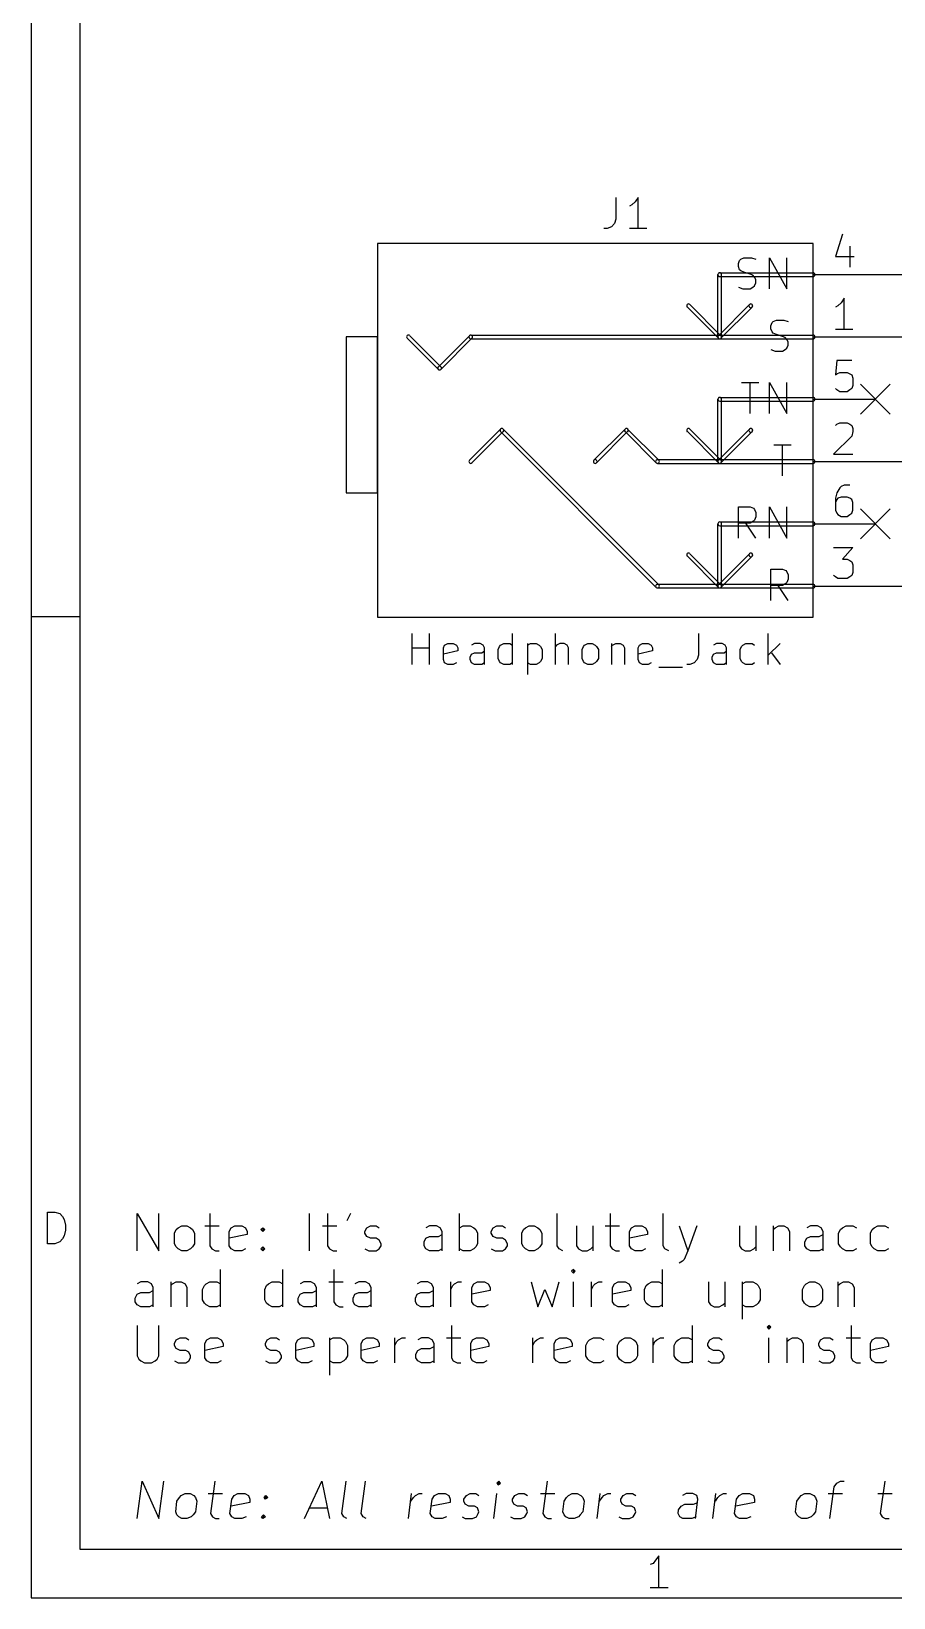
# Model space of a CAD drawing. Extents: x 10 to 287, y -200 to -10.
# Drawn here: x 10 to 45.2, y -200 to -136.1 of the extents above; entities that cross this region are included whole.
import ezdxf

# ---------------------------------------------------------------- set-up
doc = ezdxf.new("R2010")
doc.units = 0
doc.header["$MEASUREMENT"] = 0
doc.layers.add('BLACK', color=7, linetype='CONTINUOUS')
doc.layers.add('WHITE', color=7, linetype='CONTINUOUS')

msp = doc.modelspace()

# ---------------------------------------------------------------- linework, layer by layer
at = {"layer": 'Black'}
for p, q in [((10.0076, -10.0076), (10.0076, -200)), ((11.9888, -11.9888), (11.9888, -198.018)), ((41.91, -144.78), (24.13, -144.78)), ((24.13, -144.78), (24.13, -160.02)), ((41.91, -160.02), (41.91, -144.78)), ((43.1038, -144.399), (42.8244, -145.313)), ((43.4086, -144.882), (43.4086, -145.745)), ((42.8244, -145.313), (43.5864, -145.313)), ((38.0238, -148.59), (38.0238, -146.05)), ((38.1, -145.974), (41.91, -145.974)), ((38.1, -146.126), (41.91, -146.126)), ((38.1762, -148.59), (38.1762, -146.05)), ((41.91, -146.05), (44.45, -146.05)), ((44.45, -146.05), (58.42, -146.05)), ((36.7792, -147.371), (38.0492, -148.641)), ((36.8808, -147.269), (38.1508, -148.539)), ((38.0492, -148.539), (39.3192, -147.269)), ((38.1508, -148.641), (39.4208, -147.371)), ((42.926, -147.32), (42.8244, -147.371)), ((43.053, -147.193), (42.926, -147.32)), ((43.18, -147.015), (43.053, -147.193)), ((43.18, -148.285), (43.18, -147.015)), ((22.86, -148.59), (22.86, -154.94)), ((24.13, -148.59), (22.86, -148.59)), ((24.13, -154.94), (24.13, -148.59)), ((25.3492, -148.641), (26.6192, -149.911)), ((25.4508, -148.539), (26.7208, -149.809)), ((26.6192, -149.809), (27.8892, -148.539)), ((26.7208, -149.911), (27.9908, -148.641)), ((27.94, -148.514), (41.91, -148.514)), ((27.94, -148.666), (41.91, -148.666)), ((41.91, -148.59), (44.45, -148.59)), ((43.5356, -148.285), (42.8244, -148.285)), ((44.45, -148.59), (58.42, -148.59)), ((42.8752, -149.555), (42.8244, -150.139)), ((42.8244, -150.139), (42.8752, -150.089)), ((43.4848, -149.555), (42.8752, -149.555)), ((42.8752, -150.089), (43.0022, -150.038)), ((43.0022, -150.038), (43.307, -150.038)), ((43.307, -150.038), (43.4086, -150.089)), ((43.4086, -150.089), (43.4848, -150.139)), ((42.8752, -150.749), (42.8244, -150.698)), ((43.4848, -150.698), (43.4086, -150.749)), ((43.4848, -150.139), (43.5356, -150.266)), ((43.5356, -150.571), (43.4848, -150.698)), ((43.5356, -150.266), (43.5356, -150.571)), ((43.8404, -150.52), (45.0596, -151.74)), ((45.0596, -150.52), (43.8404, -151.74)), ((38.0238, -153.67), (38.0238, -151.13)), ((38.1, -151.054), (41.91, -151.054)), ((38.1, -151.206), (41.91, -151.206)), ((38.1762, -153.67), (38.1762, -151.13)), ((41.91, -151.13), (44.45, -151.13)), ((43.0022, -150.825), (42.8752, -150.749)), ((43.307, -150.825), (43.0022, -150.825)), ((43.4086, -150.749), (43.307, -150.825)), ((27.8892, -153.619), (29.1592, -152.349)), ((27.9908, -153.721), (29.2608, -152.451)), ((29.1592, -152.451), (35.5092, -158.801)), ((29.2608, -152.349), (35.6108, -158.699)), ((34.2392, -152.349), (32.9692, -153.619)), ((34.3408, -152.451), (33.0708, -153.721)), ((35.5092, -153.721), (34.2392, -152.451)), ((35.6108, -153.619), (34.3408, -152.349)), ((36.7792, -152.451), (38.0492, -153.721)), ((36.8808, -152.349), (38.1508, -153.619)), ((38.0492, -153.619), (39.3192, -152.349)), ((38.1508, -153.721), (39.4208, -152.451)), ((43.4848, -152.629), (42.7482, -153.365)), ((42.8244, -152.197), (42.8752, -152.146)), ((42.8752, -152.146), (43.0022, -152.095)), ((43.0022, -152.095), (43.307, -152.095)), ((43.307, -152.095), (43.4086, -152.146)), ((43.4086, -152.146), (43.4848, -152.197)), ((43.4848, -152.197), (43.5356, -152.324)), ((43.5356, -152.451), (43.4848, -152.629)), ((43.5356, -152.324), (43.5356, -152.451)), ((35.56, -153.594), (41.91, -153.594)), ((35.56, -153.746), (41.91, -153.746)), ((41.91, -153.67), (44.45, -153.67)), ((42.7482, -153.365), (43.5356, -153.365)), ((44.45, -153.67), (58.42, -153.67)), ((22.86, -154.94), (24.13, -154.94)), ((42.8752, -154.94), (42.8244, -155.169)), ((42.8244, -155.169), (42.8244, -155.651)), ((43.0022, -154.737), (42.8752, -154.94)), ((42.926, -155.169), (42.8752, -155.219)), ((43.053, -155.118), (42.926, -155.169)), ((43.053, -154.686), (43.0022, -154.737)), ((43.18, -154.635), (43.053, -154.686)), ((43.307, -155.118), (43.053, -155.118)), ((43.4086, -154.635), (43.18, -154.635)), ((43.4086, -155.169), (43.307, -155.118)), ((43.4848, -155.219), (43.4086, -155.169)), ((42.8752, -155.219), (42.8244, -155.346)), ((42.8244, -155.651), (42.8752, -155.778)), ((42.8752, -155.778), (42.926, -155.829)), ((42.926, -155.829), (43.053, -155.905)), ((43.307, -155.905), (43.4086, -155.829)), ((43.4086, -155.829), (43.4848, -155.778)), ((43.5356, -155.346), (43.4848, -155.219)), ((43.4848, -155.778), (43.5356, -155.651)), ((43.5356, -155.651), (43.5356, -155.346)), ((43.8404, -155.6), (45.0596, -156.82)), ((45.0596, -155.6), (43.8404, -156.82)), ((38.0238, -158.75), (38.0238, -156.21)), ((38.1, -156.134), (41.91, -156.134)), ((38.1, -156.286), (41.91, -156.286)), ((38.1762, -158.75), (38.1762, -156.21)), ((41.91, -156.21), (44.45, -156.21)), ((43.053, -155.905), (43.307, -155.905)), ((36.7792, -157.531), (38.0492, -158.801)), ((36.8808, -157.429), (38.1508, -158.699)), ((38.0492, -158.699), (39.3192, -157.429)), ((38.1508, -158.801), (39.4208, -157.531)), ((42.7482, -157.175), (43.5356, -157.175)), ((43.5356, -157.175), (43.1038, -157.658)), ((43.1038, -157.658), (43.307, -157.658)), ((43.307, -157.658), (43.4086, -157.709)), ((43.4086, -157.709), (43.4848, -157.759)), ((43.4848, -157.759), (43.5356, -157.886)), ((42.8244, -158.369), (42.7482, -158.318)), ((42.926, -158.445), (42.8244, -158.369)), ((43.4086, -158.369), (43.307, -158.445)), ((43.4848, -158.318), (43.4086, -158.369)), ((43.5356, -158.191), (43.4848, -158.318)), ((43.5356, -157.886), (43.5356, -158.191)), ((35.56, -158.674), (41.91, -158.674)), ((35.56, -158.826), (41.91, -158.826)), ((41.91, -158.75), (44.45, -158.75)), ((43.307, -158.445), (42.926, -158.445)), ((44.45, -158.75), (58.42, -158.75)), ((10.0076, -159.995), (11.9888, -159.995)), ((24.13, -160.02), (41.91, -160.02)), ((25.5524, -161.95), (25.5524, -160.68)), ((26.2636, -161.95), (26.2636, -160.68)), ((29.6418, -161.95), (29.6418, -160.68)), ((31.3944, -161.95), (31.3944, -160.68)), ((37.2364, -160.68), (37.2364, -161.569)), ((40.0812, -161.95), (40.0812, -160.68)), ((25.5524, -161.265), (26.2636, -161.265)), ((26.8224, -161.265), (26.8732, -161.163)), ((26.8224, -161.747), (26.8224, -161.265)), ((27.4066, -161.392), (26.8224, -161.519)), ((26.8732, -161.163), (27.0002, -161.087)), ((27.0002, -161.087), (27.2288, -161.087)), ((27.2288, -161.087), (27.3558, -161.163)), ((27.3558, -161.163), (27.4066, -161.265)), ((27.4066, -161.265), (27.4066, -161.392)), ((27.9146, -161.646), (27.9654, -161.519)), ((28.0924, -161.087), (27.9654, -161.163)), ((27.9654, -161.519), (28.0924, -161.468)), ((28.321, -161.087), (28.0924, -161.087)), ((28.0924, -161.468), (28.3972, -161.468)), ((28.448, -161.163), (28.321, -161.087)), ((28.3972, -161.468), (28.4988, -161.392)), ((28.4988, -161.265), (28.448, -161.163)), ((28.4988, -161.95), (28.4988, -161.265)), ((29.0576, -161.341), (29.1084, -161.214)), ((29.0576, -161.696), (29.0576, -161.341)), ((29.1084, -161.214), (29.1592, -161.163)), ((29.1592, -161.163), (29.2862, -161.087)), ((29.2862, -161.087), (29.5402, -161.087)), ((29.5402, -161.087), (29.6418, -161.163)), ((30.2514, -161.087), (30.2514, -162.357)), ((30.2514, -161.163), (30.3784, -161.087)), ((30.3784, -161.087), (30.607, -161.087)), ((30.607, -161.087), (30.734, -161.163)), ((30.734, -161.163), (30.7848, -161.214)), ((30.7848, -161.214), (30.861, -161.341)), ((30.861, -161.341), (30.861, -161.696)), ((31.4452, -161.163), (31.3944, -161.214)), ((31.5722, -161.087), (31.4452, -161.163)), ((31.75, -161.087), (31.5722, -161.087)), ((31.877, -161.163), (31.75, -161.087)), ((31.9278, -161.265), (31.877, -161.163)), ((31.9278, -161.95), (31.9278, -161.265)), ((32.4866, -161.341), (32.5374, -161.214)), ((32.4866, -161.696), (32.4866, -161.341)), ((32.5374, -161.214), (32.5882, -161.163)), ((32.5882, -161.163), (32.7152, -161.087)), ((32.7152, -161.087), (32.893, -161.087)), ((32.893, -161.087), (33.02, -161.163)), ((33.02, -161.163), (33.0708, -161.214)), ((33.0708, -161.214), (33.147, -161.341)), ((33.147, -161.341), (33.147, -161.696)), ((33.6804, -161.087), (33.6804, -161.95)), ((33.6804, -161.214), (33.7312, -161.163)), ((33.7312, -161.163), (33.8582, -161.087)), ((33.8582, -161.087), (34.036, -161.087)), ((34.036, -161.087), (34.163, -161.163)), ((34.163, -161.163), (34.2138, -161.265)), ((34.2138, -161.265), (34.2138, -161.95)), ((34.7726, -161.265), (34.8234, -161.163)), ((34.7726, -161.747), (34.7726, -161.265)), ((35.3568, -161.392), (34.7726, -161.519)), ((34.8234, -161.163), (34.9504, -161.087)), ((34.9504, -161.087), (35.179, -161.087)), ((35.179, -161.087), (35.306, -161.163)), ((35.306, -161.163), (35.3568, -161.265)), ((35.3568, -161.265), (35.3568, -161.392)), ((37.2364, -161.569), (37.1856, -161.747)), ((37.7952, -161.646), (37.846, -161.519)), ((37.973, -161.087), (37.846, -161.163)), ((37.846, -161.519), (37.973, -161.468)), ((38.2016, -161.087), (37.973, -161.087)), ((37.973, -161.468), (38.2778, -161.468)), ((38.3286, -161.163), (38.2016, -161.087)), ((38.2778, -161.468), (38.3794, -161.392)), ((38.3794, -161.265), (38.3286, -161.163)), ((38.3794, -161.95), (38.3794, -161.265)), ((38.9382, -161.341), (38.989, -161.214)), ((38.9382, -161.696), (38.9382, -161.341)), ((38.989, -161.214), (39.0398, -161.163)), ((39.0398, -161.163), (39.1668, -161.087)), ((39.1668, -161.087), (39.4208, -161.087)), ((39.4208, -161.087), (39.5224, -161.163)), ((40.5638, -161.087), (40.0812, -161.569)), ((40.2082, -161.468), (40.5638, -161.95)), ((26.8732, -161.874), (26.8224, -161.747)), ((27.0002, -161.95), (26.8732, -161.874)), ((27.2288, -161.95), (27.0002, -161.95)), ((27.3558, -161.874), (27.2288, -161.95)), ((27.9146, -161.747), (27.9146, -161.646)), ((27.9654, -161.874), (27.9146, -161.747)), ((28.0924, -161.95), (27.9654, -161.874)), ((28.3972, -161.95), (28.0924, -161.95)), ((28.4988, -161.874), (28.3972, -161.95)), ((29.1084, -161.823), (29.0576, -161.696)), ((29.1592, -161.874), (29.1084, -161.823)), ((29.2862, -161.95), (29.1592, -161.874)), ((29.5402, -161.95), (29.2862, -161.95)), ((29.6418, -161.874), (29.5402, -161.95)), ((30.3784, -161.95), (30.2514, -161.874)), ((30.607, -161.95), (30.3784, -161.95)), ((30.734, -161.874), (30.607, -161.95)), ((30.7848, -161.823), (30.734, -161.874)), ((30.861, -161.696), (30.7848, -161.823)), ((32.5374, -161.823), (32.4866, -161.696)), ((32.5882, -161.874), (32.5374, -161.823)), ((32.7152, -161.95), (32.5882, -161.874)), ((32.893, -161.95), (32.7152, -161.95)), ((33.02, -161.874), (32.893, -161.95)), ((33.0708, -161.823), (33.02, -161.874)), ((33.147, -161.696), (33.0708, -161.823)), ((34.8234, -161.874), (34.7726, -161.747)), ((34.9504, -161.95), (34.8234, -161.874)), ((35.179, -161.95), (34.9504, -161.95)), ((35.306, -161.874), (35.179, -161.95)), ((35.6108, -162.052), (36.576, -162.052)), ((36.8808, -161.95), (36.7538, -161.95)), ((37.0586, -161.874), (36.8808, -161.95)), ((37.1856, -161.747), (37.0586, -161.874)), ((37.7952, -161.747), (37.7952, -161.646)), ((37.846, -161.874), (37.7952, -161.747)), ((37.973, -161.95), (37.846, -161.874)), ((38.2778, -161.95), (37.973, -161.95)), ((38.3794, -161.874), (38.2778, -161.95)), ((38.989, -161.823), (38.9382, -161.696)), ((39.0398, -161.874), (38.989, -161.823)), ((39.1668, -161.95), (39.0398, -161.874)), ((39.4208, -161.95), (39.1668, -161.95)), ((39.5224, -161.874), (39.4208, -161.95)), ((10.668, -185.572), (10.668, -184.277)), ((10.668, -184.277), (10.9728, -184.277)), ((10.9728, -184.277), (11.176, -184.328)), ((11.176, -184.328), (11.2776, -184.455)), ((11.2776, -184.455), (11.3538, -184.582)), ((11.3538, -184.582), (11.4046, -184.81)), ((11.4046, -185.014), (11.3538, -185.242)), ((11.4046, -184.81), (11.4046, -185.014)), ((10.9728, -185.572), (10.668, -185.572)), ((11.176, -185.496), (10.9728, -185.572)), ((11.2776, -185.369), (11.176, -185.496)), ((11.3538, -185.242), (11.2776, -185.369)), ((11.9888, -198.018), (285.013, -198.018)), ((35.3822, -198.603), (35.2552, -198.653)), ((35.4838, -198.476), (35.3822, -198.603)), ((35.6108, -198.298), (35.4838, -198.476)), ((35.6108, -199.593), (35.6108, -198.298)), ((35.9918, -199.593), (35.2552, -199.593)), ((10.0076, -200), (286.995, -200))]:
    msp.add_line(p, q, dxfattribs=at)
for centre, start, end in [((38.1, -146.05), 360, 540), ((38.1, -146.05), 90, 270), ((41.91, -146.05), 270, 450), ((36.83, -147.32), 45, 225), ((39.37, -147.32), 0, 180), ((39.37, -147.32), 180, 360), ((39.37, -147.32), 315, 495), ((25.4, -148.59), 45, 225), ((27.94, -148.59), 90, 270), ((27.94, -148.59), 315, 495), ((38.1, -148.59), 135, 315), ((38.1, -148.59), 180, 360), ((38.1, -148.59), 225, 405), ((41.91, -148.59), 270, 450), ((26.67, -149.86), 135, 315), ((26.67, -149.86), 225, 405), ((38.1, -151.13), 360, 540), ((38.1, -151.13), 90, 270), ((41.91, -151.13), 270, 450), ((29.21, -152.4), 45, 225), ((29.21, -152.4), 315, 495), ((34.29, -152.4), 405, 585), ((34.29, -152.4), 315, 495), ((36.83, -152.4), 45, 225), ((39.37, -152.4), 0, 180), ((39.37, -152.4), 180, 360), ((39.37, -152.4), 315, 495), ((27.94, -153.67), 135, 315), ((33.02, -153.67), 0, 180), ((33.02, -153.67), 495, 675), ((33.02, -153.67), 180, 360), ((35.56, -153.67), 90, 270), ((35.56, -153.67), 225, 405), ((38.1, -153.67), 135, 315), ((38.1, -153.67), 180, 360), ((38.1, -153.67), 225, 405), ((41.91, -153.67), 270, 450), ((38.1, -156.21), 360, 540), ((38.1, -156.21), 90, 270), ((41.91, -156.21), 270, 450), ((36.83, -157.48), 45, 225), ((39.37, -157.48), 0, 180), ((39.37, -157.48), 180, 360), ((39.37, -157.48), 315, 495), ((35.56, -158.75), 90, 270), ((35.56, -158.75), 225, 405), ((38.1, -158.75), 135, 315), ((38.1, -158.75), 180, 360), ((38.1, -158.75), 225, 405), ((41.91, -158.75), 270, 450)]:
    msp.add_arc(centre, 0.0762, start, end, dxfattribs=at)
at = {"layer": 'White'}
for p, q in [((33.8582, -142.9), (33.8582, -143.789)), ((34.7726, -142.9), (34.6456, -143.078)), ((34.7726, -144.17), (34.7726, -142.9)), ((34.5186, -143.205), (34.417, -143.256)), ((34.6456, -143.078), (34.5186, -143.205)), ((33.5026, -144.17), (33.3756, -144.17)), ((33.6804, -144.094), (33.5026, -144.17)), ((33.8074, -143.967), (33.6804, -144.094)), ((33.8582, -143.789), (33.8074, -143.967)), ((35.1282, -144.17), (34.417, -144.17)), ((38.862, -145.593), (38.9128, -145.466)), ((38.862, -145.72), (38.862, -145.593)), ((38.9128, -145.466), (38.9636, -145.415)), ((38.9636, -145.415), (39.0906, -145.364)), ((39.0906, -145.364), (39.3954, -145.364)), ((39.3954, -145.364), (39.5732, -145.415)), ((40.132, -146.634), (40.132, -145.364)), ((40.132, -145.364), (40.8432, -146.634)), ((40.8432, -146.634), (40.8432, -145.364)), ((38.9128, -145.847), (38.862, -145.72)), ((38.9636, -145.898), (38.9128, -145.847)), ((39.0906, -145.948), (38.9636, -145.898)), ((39.3446, -146.025), (39.0906, -145.948)), ((39.4462, -146.075), (39.3446, -146.025)), ((39.5224, -146.152), (39.4462, -146.075)), ((39.5732, -146.253), (39.5224, -146.152)), ((39.5732, -146.38), (39.5732, -146.253)), ((38.862, -146.558), (39.0398, -146.634)), ((39.0398, -146.634), (39.3446, -146.634)), ((39.3446, -146.634), (39.4462, -146.558)), ((39.4462, -146.558), (39.5224, -146.507)), ((39.5224, -146.507), (39.5732, -146.38)), ((40.1828, -148.133), (40.2336, -148.006)), ((40.1828, -148.26), (40.1828, -148.133)), ((40.2336, -148.006), (40.2844, -147.955)), ((40.2844, -147.955), (40.4114, -147.904)), ((40.4114, -147.904), (40.7162, -147.904)), ((40.7162, -147.904), (40.894, -147.955)), ((40.2336, -148.387), (40.1828, -148.26)), ((40.2844, -148.438), (40.2336, -148.387)), ((40.4114, -148.488), (40.2844, -148.438)), ((40.6654, -148.565), (40.4114, -148.488)), ((40.767, -148.615), (40.6654, -148.565)), ((40.8432, -148.692), (40.767, -148.615)), ((40.894, -148.793), (40.8432, -148.692)), ((40.894, -148.92), (40.894, -148.793)), ((40.1828, -149.098), (40.3606, -149.174)), ((40.3606, -149.174), (40.6654, -149.174)), ((40.6654, -149.174), (40.767, -149.098)), ((40.767, -149.098), (40.8432, -149.047)), ((40.8432, -149.047), (40.894, -148.92)), ((38.989, -150.444), (39.7002, -150.444)), ((39.3446, -151.714), (39.3446, -150.444)), ((40.132, -151.714), (40.132, -150.444)), ((40.132, -150.444), (40.8432, -151.714)), ((40.8432, -151.714), (40.8432, -150.444)), ((40.3098, -152.984), (41.021, -152.984)), ((40.6654, -154.254), (40.6654, -152.984)), ((38.862, -156.794), (38.862, -155.524)), ((38.862, -155.524), (39.3446, -155.524)), ((39.3446, -155.524), (39.4716, -155.575)), ((39.4716, -155.575), (39.5224, -155.626)), ((39.5224, -155.626), (39.5732, -155.753)), ((39.5732, -155.753), (39.5732, -155.931)), ((40.132, -156.794), (40.132, -155.524)), ((40.132, -155.524), (40.8432, -156.794)), ((40.8432, -156.794), (40.8432, -155.524)), ((39.3446, -156.185), (38.862, -156.185)), ((39.5732, -156.794), (39.1668, -156.185)), ((39.4716, -156.108), (39.3446, -156.185)), ((39.5224, -156.058), (39.4716, -156.108)), ((39.5732, -155.931), (39.5224, -156.058)), ((40.1828, -159.334), (40.1828, -158.064)), ((40.1828, -158.064), (40.6654, -158.064)), ((40.6654, -158.064), (40.7924, -158.115)), ((40.7924, -158.115), (40.8432, -158.166)), ((40.8432, -158.166), (40.894, -158.293)), ((40.894, -158.293), (40.894, -158.471)), ((40.6654, -158.725), (40.1828, -158.725)), ((40.894, -159.334), (40.4876, -158.725)), ((40.7924, -158.648), (40.6654, -158.725)), ((40.8432, -158.598), (40.7924, -158.648)), ((40.894, -158.471), (40.8432, -158.598)), ((14.3256, -185.852), (14.3256, -184.328)), ((14.3256, -184.328), (15.2146, -185.852)), ((15.2146, -185.852), (15.2146, -184.328)), ((17.2974, -184.328), (17.2974, -185.649)), ((21.3614, -185.852), (21.3614, -184.328)), ((22.098, -184.328), (22.098, -185.649)), ((23.0378, -184.328), (22.8854, -184.633)), ((27.4828, -185.852), (27.4828, -184.328)), ((31.4706, -185.649), (31.4706, -184.328)), ((33.6296, -184.328), (33.6296, -185.649)), ((35.7886, -185.649), (35.7886, -184.328)), ((15.8496, -185.141), (15.9258, -184.988)), ((15.8496, -185.572), (15.8496, -185.141)), ((15.9258, -184.988), (16.002, -184.912)), ((16.002, -184.912), (16.1544, -184.836)), ((16.1544, -184.836), (16.3576, -184.836)), ((16.3576, -184.836), (16.51, -184.912)), ((16.51, -184.912), (16.5862, -184.988)), ((16.5862, -184.988), (16.6624, -185.141)), ((16.6624, -185.141), (16.6624, -185.572)), ((17.0942, -184.836), (17.6784, -184.836)), ((18.0848, -185.064), (18.161, -184.912)), ((18.0848, -185.649), (18.0848, -185.064)), ((18.8214, -185.191), (18.0848, -185.344)), ((18.161, -184.912), (18.3134, -184.836)), ((18.3134, -184.836), (18.5928, -184.836)), ((18.5928, -184.836), (18.7452, -184.912)), ((18.7452, -184.912), (18.8214, -185.064)), ((18.8214, -185.064), (18.8214, -185.191)), ((19.3802, -184.988), (19.4564, -184.912)), ((19.4564, -185.064), (19.3802, -184.988)), ((19.4564, -184.912), (19.5326, -184.988)), ((19.4564, -184.912), (19.4564, -185.064)), ((19.5326, -184.988), (19.4564, -185.064)), ((21.8948, -184.836), (22.479, -184.836)), ((23.622, -185.064), (23.6982, -184.912)), ((23.622, -185.141), (23.622, -185.064)), ((23.6982, -185.268), (23.622, -185.141)), ((23.6982, -184.912), (23.8506, -184.836)), ((23.8506, -184.836), (24.0792, -184.836)), ((24.0792, -184.836), (24.2062, -184.912)), ((26.2636, -184.836), (26.1112, -184.912)), ((26.543, -184.836), (26.2636, -184.836)), ((26.6954, -184.912), (26.543, -184.836)), ((26.6192, -185.268), (26.7716, -185.191)), ((26.7716, -185.064), (26.6954, -184.912)), ((26.7716, -185.852), (26.7716, -185.064)), ((27.4828, -184.912), (27.6352, -184.836)), ((27.6352, -184.836), (27.9146, -184.836)), ((27.9146, -184.836), (28.067, -184.912)), ((28.067, -184.912), (28.1432, -184.988)), ((28.1432, -184.988), (28.2194, -185.141)), ((28.2194, -185.141), (28.2194, -185.572)), ((28.7782, -185.064), (28.8544, -184.912)), ((28.7782, -185.141), (28.7782, -185.064)), ((28.8544, -185.268), (28.7782, -185.141)), ((28.8544, -184.912), (29.0068, -184.836)), ((29.0068, -184.836), (29.2354, -184.836)), ((29.2354, -184.836), (29.3624, -184.912)), ((30.0228, -185.141), (30.099, -184.988)), ((30.0228, -185.572), (30.0228, -185.141)), ((30.099, -184.988), (30.1752, -184.912)), ((30.1752, -184.912), (30.3276, -184.836)), ((30.3276, -184.836), (30.5308, -184.836)), ((30.5308, -184.836), (30.6832, -184.912)), ((30.6832, -184.912), (30.7594, -184.988)), ((30.7594, -184.988), (30.8356, -185.141)), ((30.8356, -185.141), (30.8356, -185.572)), ((32.258, -184.836), (32.258, -185.649)), ((32.9184, -184.836), (32.9184, -185.852)), ((33.4264, -184.836), (34.0106, -184.836)), ((34.417, -185.064), (34.4932, -184.912)), ((34.417, -185.649), (34.417, -185.064)), ((35.1536, -185.191), (34.417, -185.344)), ((34.4932, -184.912), (34.6456, -184.836)), ((34.6456, -184.836), (34.925, -184.836)), ((34.925, -184.836), (35.0774, -184.912)), ((35.0774, -184.912), (35.1536, -185.064)), ((35.1536, -185.064), (35.1536, -185.191)), ((36.449, -184.836), (36.8046, -185.852)), ((37.1602, -184.836), (36.8046, -185.852)), ((38.9128, -184.836), (38.9128, -185.649)), ((39.5732, -184.836), (39.5732, -185.852)), ((40.2844, -184.836), (40.2844, -185.852)), ((40.2844, -184.988), (40.3606, -184.912)), ((40.3606, -184.912), (40.513, -184.836)), ((40.513, -184.836), (40.7162, -184.836)), ((40.7162, -184.836), (40.8686, -184.912)), ((40.8686, -184.912), (40.9448, -185.064)), ((40.9448, -185.064), (40.9448, -185.852)), ((41.8084, -184.836), (41.656, -184.912)), ((42.0878, -184.836), (41.8084, -184.836)), ((42.2402, -184.912), (42.0878, -184.836)), ((42.164, -185.268), (42.3164, -185.191)), ((42.3164, -185.064), (42.2402, -184.912)), ((42.3164, -185.852), (42.3164, -185.064)), ((42.9514, -185.141), (43.0276, -184.988)), ((42.9514, -185.572), (42.9514, -185.141)), ((43.0276, -184.988), (43.1038, -184.912)), ((43.1038, -184.912), (43.2562, -184.836)), ((43.2562, -184.836), (43.5356, -184.836)), ((43.5356, -184.836), (43.688, -184.912)), ((44.2468, -185.141), (44.323, -184.988)), ((44.2468, -185.572), (44.2468, -185.141)), ((44.323, -184.988), (44.3992, -184.912)), ((44.3992, -184.912), (44.5516, -184.836)), ((44.5516, -184.836), (44.831, -184.836)), ((44.831, -184.836), (44.9834, -184.912)), ((15.9258, -185.699), (15.8496, -185.572)), ((16.002, -185.776), (15.9258, -185.699)), ((16.1544, -185.852), (16.002, -185.776)), ((16.3576, -185.852), (16.1544, -185.852)), ((16.51, -185.776), (16.3576, -185.852)), ((16.5862, -185.699), (16.51, -185.776)), ((16.6624, -185.572), (16.5862, -185.699)), ((17.2974, -185.649), (17.3736, -185.776)), ((17.3736, -185.776), (17.526, -185.852)), ((17.526, -185.852), (17.6784, -185.852)), ((18.161, -185.776), (18.0848, -185.649)), ((18.3134, -185.852), (18.161, -185.776)), ((18.5928, -185.852), (18.3134, -185.852)), ((18.7452, -185.776), (18.5928, -185.852)), ((19.3802, -185.776), (19.4564, -185.699)), ((19.4564, -185.852), (19.3802, -185.776)), ((19.4564, -185.699), (19.5326, -185.776)), ((19.4564, -185.699), (19.4564, -185.852)), ((19.5326, -185.776), (19.4564, -185.852)), ((22.098, -185.649), (22.1742, -185.776)), ((22.1742, -185.776), (22.3266, -185.852)), ((22.3266, -185.852), (22.479, -185.852)), ((23.622, -185.776), (23.7744, -185.852)), ((23.8506, -185.344), (23.6982, -185.268)), ((23.7744, -185.852), (24.0792, -185.852)), ((24.0792, -185.344), (23.8506, -185.344)), ((24.2062, -185.42), (24.0792, -185.344)), ((24.0792, -185.852), (24.2062, -185.776)), ((24.2824, -185.572), (24.2062, -185.42)), ((24.2062, -185.776), (24.2824, -185.649)), ((24.2824, -185.649), (24.2824, -185.572)), ((26.035, -185.496), (26.1112, -185.344)), ((26.035, -185.649), (26.035, -185.496)), ((26.1112, -185.776), (26.035, -185.649)), ((26.1112, -185.344), (26.2636, -185.268)), ((26.2636, -185.852), (26.1112, -185.776)), ((26.2636, -185.268), (26.6192, -185.268)), ((26.6192, -185.852), (26.2636, -185.852)), ((26.7716, -185.776), (26.6192, -185.852)), ((27.6352, -185.852), (27.4828, -185.776)), ((27.9146, -185.852), (27.6352, -185.852)), ((28.067, -185.776), (27.9146, -185.852)), ((28.1432, -185.699), (28.067, -185.776)), ((28.2194, -185.572), (28.1432, -185.699)), ((28.7782, -185.776), (28.9306, -185.852)), ((29.0068, -185.344), (28.8544, -185.268)), ((28.9306, -185.852), (29.2354, -185.852)), ((29.2354, -185.344), (29.0068, -185.344)), ((29.3624, -185.42), (29.2354, -185.344)), ((29.2354, -185.852), (29.3624, -185.776)), ((29.4386, -185.572), (29.3624, -185.42)), ((29.3624, -185.776), (29.4386, -185.649)), ((29.4386, -185.649), (29.4386, -185.572)), ((30.099, -185.699), (30.0228, -185.572)), ((30.1752, -185.776), (30.099, -185.699)), ((30.3276, -185.852), (30.1752, -185.776)), ((30.5308, -185.852), (30.3276, -185.852)), ((30.6832, -185.776), (30.5308, -185.852)), ((30.7594, -185.699), (30.6832, -185.776)), ((30.8356, -185.572), (30.7594, -185.699)), ((31.5468, -185.776), (31.4706, -185.649)), ((31.6992, -185.852), (31.5468, -185.776)), ((32.258, -185.649), (32.3342, -185.776)), ((32.3342, -185.776), (32.4866, -185.852)), ((32.4866, -185.852), (32.6898, -185.852)), ((32.6898, -185.852), (32.8422, -185.776)), ((32.8422, -185.776), (32.9184, -185.699)), ((33.6296, -185.649), (33.7058, -185.776)), ((33.7058, -185.776), (33.8582, -185.852)), ((33.8582, -185.852), (34.0106, -185.852)), ((34.4932, -185.776), (34.417, -185.649)), ((34.6456, -185.852), (34.4932, -185.776)), ((34.925, -185.852), (34.6456, -185.852)), ((35.0774, -185.776), (34.925, -185.852)), ((35.8648, -185.776), (35.7886, -185.649)), ((36.0172, -185.852), (35.8648, -185.776)), ((36.8046, -185.852), (36.6522, -186.207)), ((38.9128, -185.649), (38.989, -185.776)), ((38.989, -185.776), (39.1414, -185.852)), ((39.1414, -185.852), (39.3446, -185.852)), ((39.3446, -185.852), (39.497, -185.776)), ((39.497, -185.776), (39.5732, -185.699)), ((41.5798, -185.496), (41.656, -185.344)), ((41.5798, -185.649), (41.5798, -185.496)), ((41.656, -185.776), (41.5798, -185.649)), ((41.656, -185.344), (41.8084, -185.268)), ((41.8084, -185.852), (41.656, -185.776)), ((41.8084, -185.268), (42.164, -185.268)), ((42.164, -185.852), (41.8084, -185.852)), ((42.3164, -185.776), (42.164, -185.852)), ((43.0276, -185.699), (42.9514, -185.572)), ((43.1038, -185.776), (43.0276, -185.699)), ((43.2562, -185.852), (43.1038, -185.776)), ((43.5356, -185.852), (43.2562, -185.852)), ((43.688, -185.776), (43.5356, -185.852)), ((44.323, -185.699), (44.2468, -185.572)), ((44.3992, -185.776), (44.323, -185.699)), ((44.5516, -185.852), (44.3992, -185.776)), ((44.831, -185.852), (44.5516, -185.852)), ((44.9834, -185.776), (44.831, -185.852)), ((36.576, -186.284), (36.449, -186.36)), ((36.6522, -186.207), (36.576, -186.284)), ((14.478, -187.122), (14.3256, -187.198)), ((14.7574, -187.122), (14.478, -187.122)), ((14.9098, -187.198), (14.7574, -187.122)), ((15.6972, -187.122), (15.6972, -188.138)), ((15.7734, -187.198), (15.9258, -187.122)), ((15.9258, -187.122), (16.129, -187.122)), ((16.129, -187.122), (16.2814, -187.198)), ((17.145, -187.198), (17.2974, -187.122)), ((17.2974, -187.122), (17.5768, -187.122)), ((17.5768, -187.122), (17.7292, -187.198)), ((17.7292, -188.138), (17.7292, -186.614)), ((19.685, -187.198), (19.8374, -187.122)), ((19.8374, -187.122), (20.1168, -187.122)), ((20.1168, -187.122), (20.2692, -187.198)), ((20.2692, -188.138), (20.2692, -186.614)), ((21.1328, -187.122), (20.9804, -187.198)), ((21.4122, -187.122), (21.1328, -187.122)), ((21.5646, -187.198), (21.4122, -187.122)), ((22.1488, -187.122), (22.733, -187.122)), ((22.352, -186.614), (22.352, -187.935)), ((23.368, -187.122), (23.2156, -187.198)), ((23.6474, -187.122), (23.368, -187.122)), ((23.7998, -187.198), (23.6474, -187.122)), ((25.908, -187.122), (25.7556, -187.198)), ((26.1874, -187.122), (25.908, -187.122)), ((26.3398, -187.198), (26.1874, -187.122)), ((27.1272, -188.138), (27.1272, -187.122)), ((27.2796, -187.198), (27.432, -187.122)), ((27.432, -187.122), (27.559, -187.122)), ((28.067, -187.198), (28.2194, -187.122)), ((28.2194, -187.122), (28.4988, -187.122)), ((28.4988, -187.122), (28.6512, -187.198)), ((30.4038, -187.122), (30.6832, -188.138)), ((31.2674, -188.138), (31.5468, -187.122)), ((32.131, -186.614), (32.0548, -186.69)), ((32.0548, -186.69), (32.131, -186.766)), ((32.2072, -186.69), (32.131, -186.614)), ((32.131, -186.614), (32.131, -186.766)), ((32.131, -186.766), (32.2072, -186.69)), ((32.131, -188.138), (32.131, -187.122)), ((32.8676, -188.138), (32.8676, -187.122)), ((33.02, -187.198), (33.1724, -187.122)), ((33.1724, -187.122), (33.2994, -187.122)), ((33.8074, -187.198), (33.9598, -187.122)), ((33.9598, -187.122), (34.2392, -187.122)), ((34.2392, -187.122), (34.3916, -187.198)), ((35.179, -187.198), (35.3314, -187.122)), ((35.3314, -187.122), (35.6108, -187.122)), ((35.6108, -187.122), (35.7632, -187.198)), ((35.7632, -188.138), (35.7632, -186.614)), ((37.6428, -187.122), (37.6428, -187.935)), ((38.3032, -187.122), (38.3032, -188.138)), ((39.0144, -187.122), (39.0144, -188.646)), ((39.0144, -187.198), (39.1668, -187.122)), ((39.1668, -187.122), (39.4462, -187.122)), ((39.4462, -187.122), (39.5986, -187.198)), ((41.6306, -187.198), (41.783, -187.122)), ((41.783, -187.122), (41.9862, -187.122)), ((41.9862, -187.122), (42.1386, -187.198)), ((42.926, -187.122), (42.926, -188.138)), ((43.0022, -187.198), (43.1546, -187.122)), ((43.1546, -187.122), (43.3578, -187.122)), ((43.3578, -187.122), (43.5102, -187.198)), ((14.2494, -187.782), (14.3256, -187.63)), ((14.2494, -187.935), (14.2494, -187.782)), ((14.3256, -187.63), (14.478, -187.554)), ((14.478, -187.554), (14.8336, -187.554)), ((14.8336, -187.554), (14.986, -187.477)), ((14.986, -187.35), (14.9098, -187.198)), ((14.986, -188.138), (14.986, -187.35)), ((15.6972, -187.274), (15.7734, -187.198)), ((16.2814, -187.198), (16.3576, -187.35)), ((16.3576, -187.35), (16.3576, -188.138)), ((16.9926, -187.427), (17.0688, -187.274)), ((16.9926, -187.858), (16.9926, -187.427)), ((17.0688, -187.274), (17.145, -187.198)), ((19.5326, -187.427), (19.6088, -187.274)), ((19.5326, -187.858), (19.5326, -187.427)), ((19.6088, -187.274), (19.685, -187.198)), ((20.9042, -187.782), (20.9804, -187.63)), ((20.9042, -187.935), (20.9042, -187.782)), ((20.9804, -187.63), (21.1328, -187.554)), ((21.1328, -187.554), (21.4884, -187.554)), ((21.4884, -187.554), (21.6408, -187.477)), ((21.6408, -187.35), (21.5646, -187.198)), ((21.6408, -188.138), (21.6408, -187.35)), ((23.1394, -187.782), (23.2156, -187.63)), ((23.1394, -187.935), (23.1394, -187.782)), ((23.2156, -187.63), (23.368, -187.554)), ((23.368, -187.554), (23.7236, -187.554)), ((23.7236, -187.554), (23.876, -187.477)), ((23.876, -187.35), (23.7998, -187.198)), ((23.876, -188.138), (23.876, -187.35)), ((25.6794, -187.782), (25.7556, -187.63)), ((25.6794, -187.935), (25.6794, -187.782)), ((25.7556, -187.63), (25.908, -187.554)), ((25.908, -187.554), (26.2636, -187.554)), ((26.2636, -187.554), (26.416, -187.477)), ((26.416, -187.35), (26.3398, -187.198)), ((26.416, -188.138), (26.416, -187.35)), ((27.1272, -187.427), (27.2034, -187.274)), ((27.2034, -187.274), (27.2796, -187.198)), ((27.9908, -187.35), (28.067, -187.198)), ((27.9908, -187.935), (27.9908, -187.35)), ((28.7274, -187.477), (27.9908, -187.63)), ((28.6512, -187.198), (28.7274, -187.35)), ((28.7274, -187.35), (28.7274, -187.477)), ((30.6832, -188.138), (30.9626, -187.427)), ((30.9626, -187.427), (31.2674, -188.138)), ((32.8676, -187.427), (32.9438, -187.274)), ((32.9438, -187.274), (33.02, -187.198)), ((33.7312, -187.35), (33.8074, -187.198)), ((33.7312, -187.935), (33.7312, -187.35)), ((34.4678, -187.477), (33.7312, -187.63)), ((34.3916, -187.198), (34.4678, -187.35)), ((34.4678, -187.35), (34.4678, -187.477)), ((35.0266, -187.427), (35.1028, -187.274)), ((35.0266, -187.858), (35.0266, -187.427)), ((35.1028, -187.274), (35.179, -187.198)), ((39.5986, -187.198), (39.6748, -187.274)), ((39.6748, -187.274), (39.751, -187.427)), ((39.751, -187.427), (39.751, -187.858)), ((41.4782, -187.427), (41.5544, -187.274)), ((41.4782, -187.858), (41.4782, -187.427)), ((41.5544, -187.274), (41.6306, -187.198)), ((42.1386, -187.198), (42.2148, -187.274)), ((42.2148, -187.274), (42.291, -187.427)), ((42.291, -187.427), (42.291, -187.858)), ((42.926, -187.274), (43.0022, -187.198)), ((43.5102, -187.198), (43.5864, -187.35)), ((43.5864, -187.35), (43.5864, -188.138)), ((14.3256, -188.062), (14.2494, -187.935)), ((14.478, -188.138), (14.3256, -188.062)), ((14.8336, -188.138), (14.478, -188.138)), ((14.986, -188.062), (14.8336, -188.138)), ((17.0688, -187.985), (16.9926, -187.858)), ((17.145, -188.062), (17.0688, -187.985)), ((17.2974, -188.138), (17.145, -188.062)), ((17.5768, -188.138), (17.2974, -188.138)), ((17.7292, -188.062), (17.5768, -188.138)), ((19.6088, -187.985), (19.5326, -187.858)), ((19.685, -188.062), (19.6088, -187.985)), ((19.8374, -188.138), (19.685, -188.062)), ((20.1168, -188.138), (19.8374, -188.138)), ((20.2692, -188.062), (20.1168, -188.138)), ((20.9804, -188.062), (20.9042, -187.935)), ((21.1328, -188.138), (20.9804, -188.062)), ((21.4884, -188.138), (21.1328, -188.138)), ((21.6408, -188.062), (21.4884, -188.138)), ((22.352, -187.935), (22.4282, -188.062)), ((22.4282, -188.062), (22.5806, -188.138)), ((22.5806, -188.138), (22.733, -188.138)), ((23.2156, -188.062), (23.1394, -187.935)), ((23.368, -188.138), (23.2156, -188.062)), ((23.7236, -188.138), (23.368, -188.138)), ((23.876, -188.062), (23.7236, -188.138)), ((25.7556, -188.062), (25.6794, -187.935)), ((25.908, -188.138), (25.7556, -188.062)), ((26.2636, -188.138), (25.908, -188.138)), ((26.416, -188.062), (26.2636, -188.138)), ((28.067, -188.062), (27.9908, -187.935)), ((28.2194, -188.138), (28.067, -188.062)), ((28.4988, -188.138), (28.2194, -188.138)), ((28.6512, -188.062), (28.4988, -188.138)), ((33.8074, -188.062), (33.7312, -187.935)), ((33.9598, -188.138), (33.8074, -188.062)), ((34.2392, -188.138), (33.9598, -188.138)), ((34.3916, -188.062), (34.2392, -188.138)), ((35.1028, -187.985), (35.0266, -187.858)), ((35.179, -188.062), (35.1028, -187.985)), ((35.3314, -188.138), (35.179, -188.062)), ((35.6108, -188.138), (35.3314, -188.138)), ((35.7632, -188.062), (35.6108, -188.138)), ((37.6428, -187.935), (37.719, -188.062)), ((37.719, -188.062), (37.8714, -188.138)), ((37.8714, -188.138), (38.0746, -188.138)), ((38.0746, -188.138), (38.227, -188.062)), ((38.227, -188.062), (38.3032, -187.985)), ((39.1668, -188.138), (39.0144, -188.062)), ((39.4462, -188.138), (39.1668, -188.138)), ((39.5986, -188.062), (39.4462, -188.138)), ((39.6748, -187.985), (39.5986, -188.062)), ((39.751, -187.858), (39.6748, -187.985)), ((41.5544, -187.985), (41.4782, -187.858)), ((41.6306, -188.062), (41.5544, -187.985)), ((41.783, -188.138), (41.6306, -188.062)), ((41.9862, -188.138), (41.783, -188.138)), ((42.1386, -188.062), (41.9862, -188.138)), ((42.2148, -187.985), (42.1386, -188.062)), ((42.291, -187.858), (42.2148, -187.985)), ((14.3256, -188.9), (14.3256, -190.144)), ((15.2146, -190.144), (15.2146, -188.9)), ((27.1526, -188.9), (27.1526, -190.221)), ((36.9824, -190.424), (36.9824, -188.9)), ((40.1066, -188.9), (40.0304, -188.976)), ((40.0304, -188.976), (40.1066, -189.052)), ((40.1828, -188.976), (40.1066, -188.9)), ((40.1066, -188.9), (40.1066, -189.052)), ((40.1066, -189.052), (40.1828, -188.976)), ((43.4594, -188.9), (43.4594, -190.221)), ((15.8496, -189.636), (15.9258, -189.484)), ((15.8496, -189.713), (15.8496, -189.636)), ((15.9258, -189.484), (16.0782, -189.408)), ((16.0782, -189.408), (16.3068, -189.408)), ((16.3068, -189.408), (16.4338, -189.484)), ((17.0942, -189.636), (17.1704, -189.484)), ((17.0942, -190.221), (17.0942, -189.636)), ((17.1704, -189.484), (17.3228, -189.408)), ((17.3228, -189.408), (17.6022, -189.408)), ((17.6022, -189.408), (17.7546, -189.484)), ((17.7546, -189.484), (17.8308, -189.636)), ((17.8308, -189.636), (17.8308, -189.763)), ((19.558, -189.636), (19.6342, -189.484)), ((19.558, -189.713), (19.558, -189.636)), ((19.6342, -189.484), (19.7866, -189.408)), ((19.7866, -189.408), (20.0152, -189.408)), ((20.0152, -189.408), (20.1422, -189.484)), ((20.8026, -189.636), (20.8788, -189.484)), ((20.8026, -190.221), (20.8026, -189.636)), ((20.8788, -189.484), (21.0312, -189.408)), ((21.0312, -189.408), (21.3106, -189.408)), ((21.3106, -189.408), (21.463, -189.484)), ((21.463, -189.484), (21.5392, -189.636)), ((21.5392, -189.636), (21.5392, -189.763)), ((22.1742, -189.408), (22.1742, -190.932)), ((22.1742, -189.484), (22.3266, -189.408)), ((22.3266, -189.408), (22.606, -189.408)), ((22.606, -189.408), (22.7584, -189.484)), ((22.7584, -189.484), (22.8346, -189.56)), ((22.8346, -189.56), (22.9108, -189.713)), ((23.4696, -189.636), (23.5458, -189.484)), ((23.4696, -190.221), (23.4696, -189.636)), ((23.5458, -189.484), (23.6982, -189.408)), ((23.6982, -189.408), (23.9776, -189.408)), ((23.9776, -189.408), (24.13, -189.484)), ((24.13, -189.484), (24.2062, -189.636)), ((24.2062, -189.636), (24.2062, -189.763)), ((24.8412, -190.424), (24.8412, -189.408)), ((24.8412, -189.713), (24.9174, -189.56)), ((24.9174, -189.56), (24.9936, -189.484)), ((24.9936, -189.484), (25.146, -189.408)), ((25.146, -189.408), (25.273, -189.408)), ((25.9334, -189.408), (25.781, -189.484)), ((26.2128, -189.408), (25.9334, -189.408)), ((26.3652, -189.484), (26.2128, -189.408)), ((26.4414, -189.636), (26.3652, -189.484)), ((26.4414, -190.424), (26.4414, -189.636)), ((26.9494, -189.408), (27.5336, -189.408)), ((27.94, -189.636), (28.0162, -189.484)), ((27.94, -190.221), (27.94, -189.636)), ((28.0162, -189.484), (28.1686, -189.408)), ((28.1686, -189.408), (28.448, -189.408)), ((28.448, -189.408), (28.6004, -189.484)), ((28.6004, -189.484), (28.6766, -189.636)), ((28.6766, -189.636), (28.6766, -189.763)), ((30.48, -190.424), (30.48, -189.408)), ((30.48, -189.713), (30.5562, -189.56)), ((30.5562, -189.56), (30.6324, -189.484)), ((30.6324, -189.484), (30.7848, -189.408)), ((30.7848, -189.408), (30.9118, -189.408)), ((31.3436, -189.636), (31.4198, -189.484)), ((31.3436, -190.221), (31.3436, -189.636)), ((31.4198, -189.484), (31.5722, -189.408)), ((31.5722, -189.408), (31.8516, -189.408)), ((31.8516, -189.408), (32.004, -189.484)), ((32.004, -189.484), (32.0802, -189.636)), ((32.0802, -189.636), (32.0802, -189.763)), ((32.639, -189.713), (32.7152, -189.56)), ((32.7152, -189.56), (32.7914, -189.484)), ((32.7914, -189.484), (32.9438, -189.408)), ((32.9438, -189.408), (33.2232, -189.408)), ((33.2232, -189.408), (33.3756, -189.484)), ((33.9344, -189.713), (34.0106, -189.56)), ((34.0106, -189.56), (34.0868, -189.484)), ((34.0868, -189.484), (34.2392, -189.408)), ((34.2392, -189.408), (34.4424, -189.408)), ((34.4424, -189.408), (34.5948, -189.484)), ((34.5948, -189.484), (34.671, -189.56)), ((34.671, -189.56), (34.7472, -189.713)), ((35.3822, -190.424), (35.3822, -189.408)), ((35.3822, -189.713), (35.4584, -189.56)), ((35.4584, -189.56), (35.5346, -189.484)), ((35.5346, -189.484), (35.687, -189.408)), ((35.687, -189.408), (35.814, -189.408)), ((36.2458, -189.713), (36.322, -189.56)), ((36.322, -189.56), (36.3982, -189.484)), ((36.3982, -189.484), (36.5506, -189.408)), ((36.5506, -189.408), (36.83, -189.408)), ((36.83, -189.408), (36.9824, -189.484)), ((37.6174, -189.636), (37.6936, -189.484)), ((37.6174, -189.713), (37.6174, -189.636)), ((37.6936, -189.484), (37.846, -189.408)), ((37.846, -189.408), (38.0746, -189.408)), ((38.0746, -189.408), (38.2016, -189.484)), ((40.1066, -190.424), (40.1066, -189.408)), ((40.8432, -189.408), (40.8432, -190.424)), ((40.8432, -189.56), (40.9194, -189.484)), ((40.9194, -189.484), (41.0718, -189.408)), ((41.0718, -189.408), (41.275, -189.408)), ((41.275, -189.408), (41.4274, -189.484)), ((41.4274, -189.484), (41.5036, -189.636)), ((41.5036, -189.636), (41.5036, -190.424)), ((42.1386, -189.636), (42.2148, -189.484)), ((42.1386, -189.713), (42.1386, -189.636)), ((42.2148, -189.484), (42.3672, -189.408)), ((42.3672, -189.408), (42.5958, -189.408)), ((42.5958, -189.408), (42.7228, -189.484)), ((43.2562, -189.408), (43.8404, -189.408)), ((44.2468, -189.636), (44.323, -189.484)), ((44.2468, -190.221), (44.2468, -189.636)), ((44.323, -189.484), (44.4754, -189.408)), ((44.4754, -189.408), (44.7548, -189.408)), ((44.7548, -189.408), (44.9072, -189.484)), ((44.9072, -189.484), (44.9834, -189.636)), ((44.9834, -189.636), (44.9834, -189.763)), ((14.3256, -190.144), (14.4018, -190.271)), ((14.4018, -190.271), (14.478, -190.348)), ((15.0622, -190.348), (15.1384, -190.271)), ((15.1384, -190.271), (15.2146, -190.144)), ((15.9258, -189.84), (15.8496, -189.713)), ((16.0782, -189.916), (15.9258, -189.84)), ((16.3068, -189.916), (16.0782, -189.916)), ((16.4338, -189.992), (16.3068, -189.916)), ((16.51, -190.144), (16.4338, -189.992)), ((16.4338, -190.348), (16.51, -190.221)), ((16.51, -190.221), (16.51, -190.144)), ((17.8308, -189.763), (17.0942, -189.916)), ((17.1704, -190.348), (17.0942, -190.221)), ((19.6342, -189.84), (19.558, -189.713)), ((19.7866, -189.916), (19.6342, -189.84)), ((20.0152, -189.916), (19.7866, -189.916)), ((20.1422, -189.992), (20.0152, -189.916)), ((20.2184, -190.144), (20.1422, -189.992)), ((20.1422, -190.348), (20.2184, -190.221)), ((20.2184, -190.221), (20.2184, -190.144)), ((21.5392, -189.763), (20.8026, -189.916)), ((20.8788, -190.348), (20.8026, -190.221)), ((22.8346, -190.271), (22.7584, -190.348)), ((22.9108, -190.144), (22.8346, -190.271)), ((22.9108, -189.713), (22.9108, -190.144)), ((24.2062, -189.763), (23.4696, -189.916)), ((23.5458, -190.348), (23.4696, -190.221)), ((25.7048, -190.068), (25.781, -189.916)), ((25.7048, -190.221), (25.7048, -190.068)), ((25.781, -190.348), (25.7048, -190.221)), ((25.781, -189.916), (25.9334, -189.84)), ((25.9334, -189.84), (26.289, -189.84)), ((26.289, -189.84), (26.4414, -189.763)), ((27.1526, -190.221), (27.2288, -190.348)), ((28.6766, -189.763), (27.94, -189.916)), ((28.0162, -190.348), (27.94, -190.221)), ((32.0802, -189.763), (31.3436, -189.916)), ((31.4198, -190.348), (31.3436, -190.221)), ((32.639, -190.144), (32.639, -189.713)), ((32.7152, -190.271), (32.639, -190.144)), ((32.7914, -190.348), (32.7152, -190.271)), ((33.9344, -190.144), (33.9344, -189.713)), ((34.0106, -190.271), (33.9344, -190.144)), ((34.0868, -190.348), (34.0106, -190.271)), ((34.671, -190.271), (34.5948, -190.348)), ((34.7472, -190.144), (34.671, -190.271)), ((34.7472, -189.713), (34.7472, -190.144)), ((36.2458, -190.144), (36.2458, -189.713)), ((36.322, -190.271), (36.2458, -190.144)), ((36.3982, -190.348), (36.322, -190.271)), ((37.6936, -189.84), (37.6174, -189.713)), ((37.846, -189.916), (37.6936, -189.84)), ((38.0746, -189.916), (37.846, -189.916)), ((38.2016, -189.992), (38.0746, -189.916)), ((38.2778, -190.144), (38.2016, -189.992)), ((38.2016, -190.348), (38.2778, -190.221)), ((38.2778, -190.221), (38.2778, -190.144)), ((42.2148, -189.84), (42.1386, -189.713)), ((42.3672, -189.916), (42.2148, -189.84)), ((42.5958, -189.916), (42.3672, -189.916)), ((42.7228, -189.992), (42.5958, -189.916)), ((42.799, -190.144), (42.7228, -189.992)), ((42.7228, -190.348), (42.799, -190.221)), ((42.799, -190.221), (42.799, -190.144)), ((43.4594, -190.221), (43.5356, -190.348)), ((44.9834, -189.763), (44.2468, -189.916)), ((44.323, -190.348), (44.2468, -190.221)), ((14.478, -190.348), (14.6304, -190.424)), ((14.6304, -190.424), (14.9098, -190.424)), ((14.9098, -190.424), (15.0622, -190.348)), ((15.8496, -190.348), (16.002, -190.424)), ((16.002, -190.424), (16.3068, -190.424)), ((16.3068, -190.424), (16.4338, -190.348)), ((17.3228, -190.424), (17.1704, -190.348)), ((17.6022, -190.424), (17.3228, -190.424)), ((17.7546, -190.348), (17.6022, -190.424)), ((19.558, -190.348), (19.7104, -190.424)), ((19.7104, -190.424), (20.0152, -190.424)), ((20.0152, -190.424), (20.1422, -190.348)), ((21.0312, -190.424), (20.8788, -190.348)), ((21.3106, -190.424), (21.0312, -190.424)), ((21.463, -190.348), (21.3106, -190.424)), ((22.3266, -190.424), (22.1742, -190.348)), ((22.606, -190.424), (22.3266, -190.424)), ((22.7584, -190.348), (22.606, -190.424)), ((23.6982, -190.424), (23.5458, -190.348)), ((23.9776, -190.424), (23.6982, -190.424)), ((24.13, -190.348), (23.9776, -190.424)), ((25.9334, -190.424), (25.781, -190.348)), ((26.289, -190.424), (25.9334, -190.424)), ((26.4414, -190.348), (26.289, -190.424)), ((27.2288, -190.348), (27.3812, -190.424)), ((27.3812, -190.424), (27.5336, -190.424)), ((28.1686, -190.424), (28.0162, -190.348)), ((28.448, -190.424), (28.1686, -190.424)), ((28.6004, -190.348), (28.448, -190.424)), ((31.5722, -190.424), (31.4198, -190.348)), ((31.8516, -190.424), (31.5722, -190.424)), ((32.004, -190.348), (31.8516, -190.424)), ((32.9438, -190.424), (32.7914, -190.348)), ((33.2232, -190.424), (32.9438, -190.424)), ((33.3756, -190.348), (33.2232, -190.424)), ((34.2392, -190.424), (34.0868, -190.348)), ((34.4424, -190.424), (34.2392, -190.424)), ((34.5948, -190.348), (34.4424, -190.424)), ((36.5506, -190.424), (36.3982, -190.348)), ((36.83, -190.424), (36.5506, -190.424)), ((36.9824, -190.348), (36.83, -190.424)), ((37.6174, -190.348), (37.7698, -190.424)), ((37.7698, -190.424), (38.0746, -190.424)), ((38.0746, -190.424), (38.2016, -190.348)), ((42.1386, -190.348), (42.291, -190.424)), ((42.291, -190.424), (42.5958, -190.424)), ((42.5958, -190.424), (42.7228, -190.348)), ((43.5356, -190.348), (43.688, -190.424)), ((43.688, -190.424), (43.8404, -190.424)), ((44.4754, -190.424), (44.323, -190.348)), ((44.7548, -190.424), (44.4754, -190.424)), ((44.9072, -190.348), (44.7548, -190.424)), ((14.3256, -196.774), (14.5288, -195.25)), ((14.5288, -195.25), (15.2146, -196.774)), ((15.2146, -196.774), (15.4178, -195.25)), ((17.5006, -195.25), (17.3228, -196.571)), ((21.1582, -196.774), (21.8694, -195.25)), ((21.8694, -195.25), (22.1742, -196.774)), ((22.6822, -196.571), (22.86, -195.25)), ((23.4696, -196.571), (23.6474, -195.25)), ((29.083, -195.25), (29.0068, -195.326)), ((29.0068, -195.326), (29.0576, -195.402)), ((29.083, -195.25), (29.0576, -195.402)), ((29.0576, -195.402), (29.1592, -195.326)), ((29.1592, -195.326), (29.083, -195.25)), ((31.0642, -195.25), (30.8864, -196.571)), ((42.7736, -195.478), (42.8752, -195.326)), ((42.8752, -195.326), (43.0276, -195.25)), ((43.0276, -195.25), (43.18, -195.25)), ((44.831, -195.25), (44.6532, -196.571)), ((15.9004, -196.494), (15.9512, -196.063)), ((15.9512, -196.063), (16.0528, -195.91)), ((16.0528, -195.91), (16.129, -195.834)), ((16.129, -195.834), (16.2814, -195.758)), ((16.2814, -195.758), (16.4846, -195.758)), ((16.4846, -195.758), (16.637, -195.834)), ((16.637, -195.834), (16.7132, -195.91)), ((16.7132, -195.91), (16.764, -196.063)), ((16.764, -196.063), (16.7132, -196.494)), ((17.2212, -195.758), (17.8054, -195.758)), ((18.1102, -196.571), (18.1864, -195.986)), ((18.1864, -195.986), (18.288, -195.834)), ((18.288, -195.834), (18.4404, -195.758)), ((18.4404, -195.758), (18.7198, -195.758)), ((18.7198, -195.758), (18.8722, -195.834)), ((18.8722, -195.834), (18.923, -195.986)), ((18.923, -195.986), (18.923, -196.113)), ((19.5072, -195.91), (19.5834, -195.834)), ((19.558, -195.986), (19.5072, -195.91)), ((19.5834, -195.834), (19.558, -195.986)), ((19.6596, -195.91), (19.558, -195.986)), ((19.5834, -195.834), (19.6596, -195.91)), ((25.4, -196.774), (25.527, -195.758)), ((25.5016, -196.063), (25.6032, -195.91)), ((25.6032, -195.91), (25.6794, -195.834)), ((25.6794, -195.834), (25.8318, -195.758)), ((25.8318, -195.758), (25.9588, -195.758)), ((26.289, -196.571), (26.3652, -195.986)), ((26.3652, -195.986), (26.4668, -195.834)), ((26.4668, -195.834), (26.6192, -195.758)), ((26.6192, -195.758), (26.8986, -195.758)), ((26.8986, -195.758), (27.051, -195.834)), ((27.051, -195.834), (27.1018, -195.986)), ((27.1018, -195.986), (27.1018, -196.113)), ((27.6606, -195.986), (27.7622, -195.834)), ((27.6606, -196.063), (27.6606, -195.986)), ((27.7114, -196.19), (27.6606, -196.063)), ((27.7622, -195.834), (27.9146, -195.758)), ((27.9146, -195.758), (28.1432, -195.758)), ((28.1432, -195.758), (28.2702, -195.834)), ((28.8798, -196.774), (29.0068, -195.758)), ((29.6418, -195.986), (29.7434, -195.834)), ((29.6418, -196.063), (29.6418, -195.986)), ((29.6926, -196.19), (29.6418, -196.063)), ((29.7434, -195.834), (29.8958, -195.758)), ((29.8958, -195.758), (30.1244, -195.758)), ((30.1244, -195.758), (30.2514, -195.834)), ((30.7848, -195.758), (31.369, -195.758)), ((31.6992, -196.494), (31.75, -196.063)), ((31.75, -196.063), (31.8516, -195.91)), ((31.8516, -195.91), (31.9278, -195.834)), ((31.9278, -195.834), (32.0802, -195.758)), ((32.0802, -195.758), (32.2834, -195.758)), ((32.2834, -195.758), (32.4358, -195.834)), ((32.4358, -195.834), (32.512, -195.91)), ((32.512, -195.91), (32.5628, -196.063)), ((32.5628, -196.063), (32.512, -196.494)), ((33.0962, -196.774), (33.2232, -195.758)), ((33.1978, -196.063), (33.2994, -195.91)), ((33.2994, -195.91), (33.3756, -195.834)), ((33.3756, -195.834), (33.528, -195.758)), ((33.528, -195.758), (33.655, -195.758)), ((34.0614, -195.986), (34.163, -195.834)), ((34.0614, -196.063), (34.0614, -195.986)), ((34.1122, -196.19), (34.0614, -196.063)), ((34.163, -195.834), (34.3154, -195.758)), ((34.3154, -195.758), (34.544, -195.758)), ((34.544, -195.758), (34.671, -195.834)), ((36.7284, -195.758), (36.576, -195.834)), ((37.0078, -195.758), (36.7284, -195.758)), ((37.1602, -195.834), (37.0078, -195.758)), ((37.1094, -196.774), (37.211, -195.986)), ((37.211, -195.986), (37.1602, -195.834)), ((37.8206, -196.774), (37.9476, -195.758)), ((37.9222, -196.063), (38.0238, -195.91)), ((38.0238, -195.91), (38.1, -195.834)), ((38.1, -195.834), (38.2524, -195.758)), ((38.2524, -195.758), (38.3794, -195.758)), ((38.7096, -196.571), (38.7858, -195.986)), ((38.7858, -195.986), (38.8874, -195.834)), ((38.8874, -195.834), (39.0398, -195.758)), ((39.0398, -195.758), (39.3192, -195.758)), ((39.3192, -195.758), (39.4716, -195.834)), ((39.4716, -195.834), (39.5224, -195.986)), ((39.5224, -195.986), (39.5224, -196.113)), ((41.1988, -196.494), (41.2496, -196.063)), ((41.2496, -196.063), (41.3512, -195.91)), ((41.3512, -195.91), (41.4274, -195.834)), ((41.4274, -195.834), (41.5798, -195.758)), ((41.5798, -195.758), (41.783, -195.758)), ((41.783, -195.758), (41.9354, -195.834)), ((41.9354, -195.834), (42.0116, -195.91)), ((42.0116, -195.91), (42.0624, -196.063)), ((42.0624, -196.063), (42.0116, -196.494)), ((42.5196, -195.758), (43.1038, -195.758)), ((42.5958, -196.774), (42.7736, -195.478)), ((44.5516, -195.758), (45.1358, -195.758)), ((15.9512, -196.621), (15.9004, -196.494)), ((16.0274, -196.698), (15.9512, -196.621)), ((16.1544, -196.774), (16.0274, -196.698)), ((16.5354, -196.698), (16.3576, -196.774)), ((16.6116, -196.621), (16.5354, -196.698)), ((16.7132, -196.494), (16.6116, -196.621)), ((17.3228, -196.571), (17.399, -196.698)), ((17.399, -196.698), (17.526, -196.774)), ((18.1864, -196.698), (18.1102, -196.571)), ((18.923, -196.113), (18.161, -196.266)), ((18.3134, -196.774), (18.1864, -196.698)), ((18.7706, -196.698), (18.5928, -196.774)), ((19.4056, -196.698), (19.4818, -196.621)), ((19.4564, -196.774), (19.4056, -196.698)), ((19.4818, -196.621), (19.4564, -196.774)), ((19.558, -196.698), (19.4564, -196.774)), ((19.4818, -196.621), (19.558, -196.698)), ((21.3614, -196.342), (22.098, -196.342)), ((22.7584, -196.698), (22.6822, -196.571)), ((22.8854, -196.774), (22.7584, -196.698)), ((23.5458, -196.698), (23.4696, -196.571)), ((23.6728, -196.774), (23.5458, -196.698)), ((26.3652, -196.698), (26.289, -196.571)), ((27.1018, -196.113), (26.3398, -196.266)), ((26.4922, -196.774), (26.3652, -196.698)), ((26.9494, -196.698), (26.7716, -196.774)), ((27.5844, -196.698), (27.7114, -196.774)), ((27.8638, -196.266), (27.7114, -196.19)), ((28.0924, -196.266), (27.8638, -196.266)), ((28.0162, -196.774), (28.1686, -196.698)), ((28.2194, -196.342), (28.0924, -196.266)), ((28.1686, -196.698), (28.2448, -196.571)), ((28.2702, -196.494), (28.2194, -196.342)), ((28.2448, -196.571), (28.2702, -196.494)), ((29.5656, -196.698), (29.6926, -196.774)), ((29.845, -196.266), (29.6926, -196.19)), ((30.0736, -196.266), (29.845, -196.266)), ((29.9974, -196.774), (30.1498, -196.698)), ((30.2006, -196.342), (30.0736, -196.266)), ((30.1498, -196.698), (30.226, -196.571)), ((30.2514, -196.494), (30.2006, -196.342)), ((30.226, -196.571), (30.2514, -196.494)), ((30.8864, -196.571), (30.9626, -196.698)), ((30.9626, -196.698), (31.0896, -196.774)), ((31.75, -196.621), (31.6992, -196.494)), ((31.8262, -196.698), (31.75, -196.621)), ((31.9532, -196.774), (31.8262, -196.698)), ((32.3342, -196.698), (32.1564, -196.774)), ((32.4104, -196.621), (32.3342, -196.698)), ((32.512, -196.494), (32.4104, -196.621)), ((33.9852, -196.698), (34.1122, -196.774)), ((34.2646, -196.266), (34.1122, -196.19)), ((34.4932, -196.266), (34.2646, -196.266)), ((34.417, -196.774), (34.5694, -196.698)), ((34.6202, -196.342), (34.4932, -196.266)), ((34.5694, -196.698), (34.6456, -196.571)), ((34.671, -196.494), (34.6202, -196.342)), ((34.6456, -196.571), (34.671, -196.494)), ((36.3982, -196.571), (36.4236, -196.418)), ((36.4744, -196.698), (36.3982, -196.571)), ((36.4236, -196.418), (36.5252, -196.266)), ((36.6014, -196.774), (36.4744, -196.698)), ((36.5252, -196.266), (36.6776, -196.19)), ((36.6776, -196.19), (37.0332, -196.19)), ((37.1348, -196.698), (36.957, -196.774)), ((37.0332, -196.19), (37.211, -196.113)), ((38.7858, -196.698), (38.7096, -196.571)), ((39.5224, -196.113), (38.7604, -196.266)), ((38.9128, -196.774), (38.7858, -196.698)), ((39.37, -196.698), (39.1922, -196.774)), ((41.2496, -196.621), (41.1988, -196.494)), ((41.3258, -196.698), (41.2496, -196.621)), ((41.4528, -196.774), (41.3258, -196.698)), ((41.8338, -196.698), (41.656, -196.774)), ((41.91, -196.621), (41.8338, -196.698)), ((42.0116, -196.494), (41.91, -196.621)), ((44.6532, -196.571), (44.7294, -196.698)), ((44.7294, -196.698), (44.8564, -196.774)), ((16.3576, -196.774), (16.1544, -196.774)), ((17.526, -196.774), (17.6784, -196.774)), ((18.5928, -196.774), (18.3134, -196.774)), ((26.7716, -196.774), (26.4922, -196.774)), ((27.7114, -196.774), (28.0162, -196.774)), ((29.6926, -196.774), (29.9974, -196.774)), ((31.0896, -196.774), (31.242, -196.774)), ((32.1564, -196.774), (31.9532, -196.774)), ((34.1122, -196.774), (34.417, -196.774)), ((36.957, -196.774), (36.6014, -196.774)), ((39.1922, -196.774), (38.9128, -196.774)), ((41.656, -196.774), (41.4528, -196.774)), ((44.8564, -196.774), (45.0088, -196.774))]:
    msp.add_line(p, q, dxfattribs=at)

doc.saveas('drawing.dxf')
